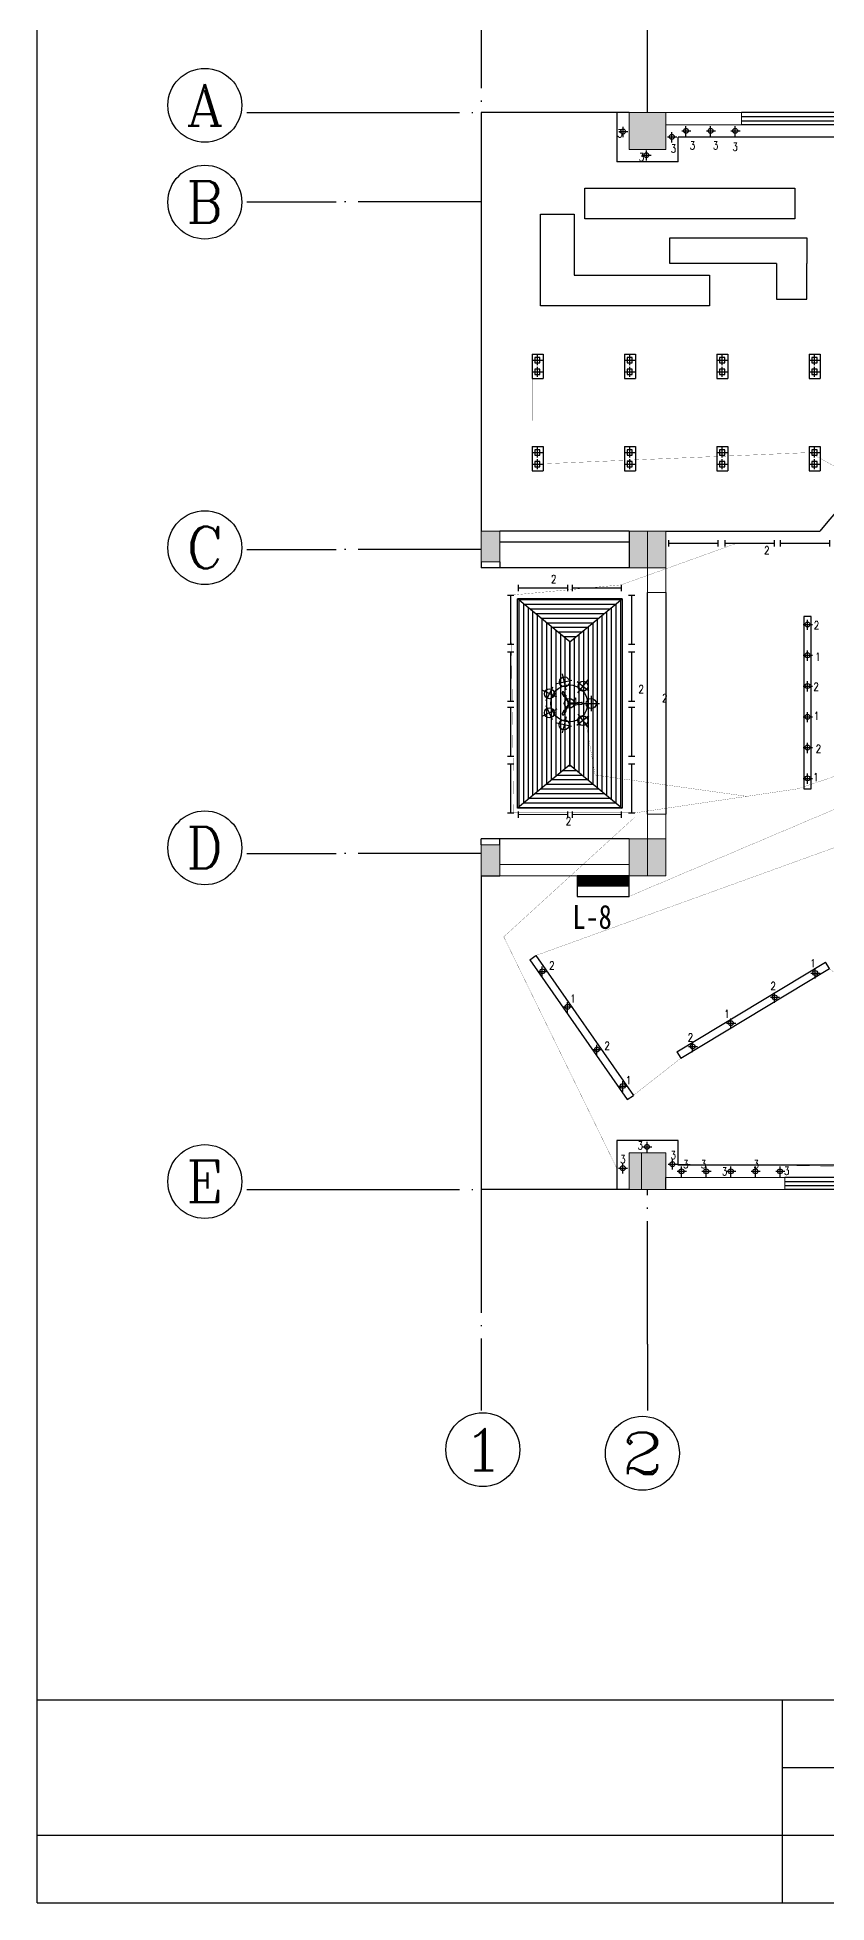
# Model space of a CAD drawing. Extents: x 1487452 to 1619693, y 165319 to 350168.
# Drawn here: x 1504252 to 1517069, y 228955 to 259260 of the extents above; entities that cross this region are included whole.
import ezdxf
from ezdxf.enums import TextEntityAlignment as Align
from ezdxf.lldxf.tags import DXFTag

# ---------------------------------------------------------------- set-up
doc = ezdxf.new("R2010")
doc.units = 0
doc.header["$LTSCALE"] = 1000
doc.header["$MEASUREMENT"] = 0
for name, pattern in [('DASH', [0.35, 0.25, -0.1]), ('DASHED2', [0.375, 0.25, -0.125]), ('DOTE', [2.42, 2, -0.2, 0.02, -0.2])]:
    doc.linetypes.add(name, pattern=pattern)
doc.layers.get('0').update_dxf_attribs({"linetype": 'CONTINUOUS'})
for name, color, linetype in [('2', 6, 'CONTINUOUS'), ('A', 6, 'CONTINUOUS'), ('AXIS', 3, 'CONTINUOUS'), ('AXIS_TEXT', 7, 'CONTINUOUS'), ('COLUMN', 9, 'CONTINUOUS'), ('DIME', 3, 'CONTINUOUS'), ('DOTE', 1, 'DOTE'), ('EQUIP', 3, 'CONTINUOUS'), ('FIN', 3, 'CONTINUOUS'), ('G', 4, 'CONTINUOUS'), ('WALL', 4, 'CONTINUOUS'), ('WINDOW', 2, 'CONTINUOUS'), ('经济技术指标', 7, 'CONTINUOUS')]:
    doc.layers.add(name, color=color, linetype=linetype)
doc.styles.add('_TCH_AXIS', font='COMPLEX', dxfattribs={"bigfont": 'GBCBIG'})
doc.styles.add('DIM_FONT', font='SIMPLEX.shx', dxfattribs={"width": 0.8})
doc.styles.get("Standard").update_dxf_attribs({"font": 'GBENOR', "bigfont": 'GBCBIG'})
tags = doc.linetypes.add('HIDDEN2', pattern=[0.1875, 0.125, -0.0625]).pattern_tags.tags
tags[6:7] = [DXFTag(74, 4), DXFTag(75, 0), DXFTag(340, '0'), DXFTag(46, 1.0), DXFTag(50, 0.0), DXFTag(44, 0.0), DXFTag(45, 0.0)]
tags[4:5] = [DXFTag(74, 4), DXFTag(75, 0), DXFTag(340, '0'), DXFTag(46, 1.0), DXFTag(50, 0.0), DXFTag(44, 0.0), DXFTag(45, 0.0)]

# ---------------------------------------------------------------- blocks, each defined once
blk = doc.blocks.new('$TCHSYS$WIN2D')
for p, q in [((-0.5, 0.5), (0.5, 0.5)), ((0.5, 0.167), (-0.5, 0.167)), ((0.5, -0.167), (-0.5, -0.167)), ((-0.5, -0.5), (0.5, -0.5))]:
    blk.add_line(p, q)
blk = doc.blocks.new('ghreageraf')
at = {"color": 250}
for p, q in [((1189308, 143070), (1189550, 143125)), ((1189459, 142967), (1189399, 143228)), ((1189634, 143104), (1189828, 142950)), ((1189648, 142922), (1189814, 143131)), ((1189306, 142848), (1189065, 142964)), ((1189132, 142794), (1189239, 143017)), ((1189731, 142746), (1189997, 142746)), ((1189864, 142870), (1189864, 142623)), ((1189304, 142653), (1189063, 142538)), ((1189237, 142484), (1189130, 142707)), ((1189455, 142531), (1189395, 142271)), ((1189824, 142545), (1189631, 142391)), ((1189645, 142572), (1189811, 142364)), ((1189546, 142373), (1189304, 142428))]:
    blk.add_line(p, q, dxfattribs=at)
at = {"color": 250, "linetype": 'DASHED2'}
for p, q in [((1189423, 142861), (1189395, 142914)), ((1189451, 142877), (1189419, 142928)), ((1189494, 142758), (1189439, 142854)), ((1189494, 142739), (1189439, 142643)), ((1189504, 142764), (1189449, 142860)), ((1189521, 142755), (1189632, 142755)), ((1189521, 142743), (1189632, 142743)), ((1189646, 142765), (1189706, 142763)), ((1189423, 142636), (1189395, 142583)), ((1189451, 142620), (1189419, 142569)), ((1189504, 142733), (1189449, 142637)), ((1189646, 142733), (1189706, 142735))]:
    blk.add_line(p, q, dxfattribs=at)
at = {"color": 250}
for centre in [(1189429, 143098), (1189731, 143027), (1189185, 142906), (1189864, 142746), (1189184, 142595), (1189425, 142401), (1189728, 142468)]:
    blk.add_circle(centre, 81.2, dxfattribs=at)
at = {"color": 251}
blk.add_ellipse((1189507, 142749), major_axis=(212, 212), ratio=1, start_param=5.497787, end_param=11.780972, dxfattribs=at)
at = {"color": 250, "linetype": 'DASHED2'}
for centre, major_axis, start_param, end_param in [((1189407, 142922), (-9.9, 9.9), 4.415582, 7.627189), ((1189433, 142876), (11.3, 11.3), 5.873678, 9.33034), ((1189437, 142870), (11.3, 11.3), 5.497787, 11.780972), ((1189507, 142749), (11.3, 11.3), 5.497787, 11.780972), ((1189647, 142749), (11.3, 11.3), 5.497787, 11.780972), ((1189653, 142749), (-11.3, 11.3), 2.208487, 5.665149), ((1189707, 142749), (-9.9, 9.9), 2.321187, 5.532794), ((1189407, 142575), (9.9, 9.9), 1.797589, 5.009196), ((1189433, 142621), (11.3, 11.3), 1.684888, 5.14155), ((1189437, 142627), (11.3, 11.3), 5.497787, 11.780972)]:
    blk.add_ellipse(centre, major_axis=major_axis, ratio=1, start_param=start_param, end_param=end_param, dxfattribs=at)
at = {"color": 250}
blk.add_ellipse((1189507, 142749), major_axis=(-56.6, 56.6), ratio=1, start_param=3.926991, end_param=10.210176, dxfattribs=at)
blk = doc.blocks.new('A$C2F2E0F0E')
at = {"layer": 'A'}
for p, q in [((0, 154), (0, 0)), ((1200, 154), (1200, 0))]:
    blk.add_line(p, q, dxfattribs=at)
at = {"layer": 'FIN', "linetype": 'DASH', "ltscale": 0.4, "const_width": 30}
blk.add_lwpolyline([(0, 77), (1200, 77)], dxfattribs=at)
blk = doc.blocks.new('*X24')
at = {"color": 0}
for p, q in [((-250, 33), (-183, 100)), ((-250, 68), (-218, 100)), ((-247, 0), (-147, 100)), ((-212, 0), (-112, 100)), ((-177, 0), (-77, 100)), ((-141, 0), (-41, 100)), ((-106, 0), (-6, 100)), ((-71, 0), (29, 100)), ((-35, 0), (65, 100)), ((0, 0), (100, 100)), ((35, 0), (135, 100)), ((71, 0), (171, 100)), ((106, 0), (206, 100)), ((141, 0), (241, 100)), ((177, 0), (250, 73)), ((212, 0), (250, 38)), ((247, 0), (250, 3))]:
    blk.add_line(p, q, dxfattribs=at)
blk = doc.blocks.new('_LINKPT1')
blk.add_line((0, 0), (0, 0))
blk = doc.blocks.new('M_Z1')
for p, q in [((-0.75, 0.6), (-0.75, 0)), ((0.75, 0.6), (-0.75, 0.6)), ((0.75, 0), (0.75, 0.6)), ((-0.75, 0.3), (0.75, 0.3)), ((-0.75, 0), (0.75, 0))]:
    blk.add_line(p, q)
at = {"const_width": 0.3}
blk.add_lwpolyline([(-0.75, 0.15), (0.75, 0.15)], dxfattribs=at)
for p in [(0, 0.6), (-0.75, 0.3), (0, 0), (0.75, 0.3)]:
    blk.add_blockref('_LINKPT1', p)
at = {"xscale": 0.003, "yscale": 0.003, "zscale": 0.003}
blk.add_blockref('*X24', (0, 0), dxfattribs=at)
at = {"width": 0.8, "flags": 9}
blk.add_attdef('A', (0, 0), '', height=0.00003, dxfattribs=at)
blk.add_attdef('A', (0, 0), '', height=0.00003, dxfattribs=at)

msp = doc.modelspace()

# ---------------------------------------------------------------- hatches: boundary and pattern name
at = {"lineweight": 13}
for points in [[(1513859.6, 257439.1), (1514459.6, 257439.1), (1514459.6, 258039.1), (1513859.6, 258039.1)], [(1511459.6, 250739.1), (1511759.6, 250739.1), (1511759.6, 251239.1), (1511459.6, 251239.1)], [(1513859.6, 250639.1), (1514459.6, 250639.1), (1514459.6, 251239.1), (1513859.6, 251239.1)], [(1511459.6, 245639.1), (1511759.6, 245639.1), (1511759.6, 246139.1), (1511459.6, 246139.1)], [(1513859.6, 245639.1), (1514459.6, 245639.1), (1514459.6, 246239.1), (1513859.6, 246239.1)], [(1513859.6, 240539.1), (1514459.6, 240539.1), (1514459.6, 241139.1), (1513859.6, 241139.1)]]:
    msp.add_hatch(color=256, dxfattribs=at).paths.add_polyline_path(points)
at = {"layer": 'G', "ltscale": 0.4}
h = msp.add_hatch(dxfattribs=at)
h.set_pattern_fill('ANSI31', color=250, scale=600, angle=315, style=0)
h.paths.add_polyline_path([(1513749.1, 250139.1), (1512049.1, 250139.1), (1512899.1, 249439.1)])
h.paths.add_polyline_path([(1512899.1, 247439.1), (1512049.1, 246739.1), (1513749.1, 246739.1)])
h = msp.add_hatch(dxfattribs=at)
h.set_pattern_fill('ANSI31', color=250, scale=600, angle=45, style=0)
h.paths.add_polyline_path([(1513749.1, 250139.1), (1512899.1, 249439.1), (1512899.1, 247439.1), (1513749.1, 246739.1)])
h.paths.add_polyline_path([(1512899.1, 249439.1), (1512049.1, 250139.1), (1512049.1, 246739.1), (1512899.1, 247439.1)])
h.paths.add_polyline_path([(1512913.5, 248561), (1513003.3, 248561), (1513003.3, 248366), (1512913.5, 248366)], flags=24)

# ---------------------------------------------------------------- linework, layer by layer
at = {"lineweight": 13}
for p, q in [((1514459.6, 258039.1), (1513859.6, 258039.1)), ((1513859.6, 258039.1), (1513859.6, 257439.1)), ((1514459.6, 257439.1), (1514459.6, 258039.1)), ((1514459.6, 258039.1), (1514459.6, 257839.1)), ((1515684.6, 258039.1), (1514459.6, 258039.1)), ((1515684.6, 257839.1), (1515684.6, 258039.1)), ((1515684.6, 257839.1), (1514459.6, 257839.1)), ((1514459.6, 257439.1), (1513859.6, 257439.1)), ((1511759.6, 251239.1), (1511459.6, 251239.1)), ((1511459.6, 251239.1), (1511459.6, 250739.1)), ((1511759.6, 250739.1), (1511759.6, 251239.1)), ((1514459.6, 251239.1), (1513859.6, 251239.1)), ((1514159.6, 251239.1), (1514159.6, 250239.3)), ((1514459.6, 250639.1), (1514459.6, 251239.1)), ((1511459.6, 250739.1), (1511759.6, 250739.1)), ((1513859.6, 250639.1), (1514459.6, 250639.1)), ((1514459.6, 250239.3), (1514459.6, 250739.1)), ((1514159.6, 250239.3), (1514459.6, 250239.3)), ((1514459.6, 246639.3), (1514159.6, 246639.3)), ((1514159.6, 246639.3), (1514159.6, 245639.1)), ((1514459.6, 246139.1), (1514459.6, 246639.3)), ((1511759.6, 246139.1), (1511459.6, 246139.1)), ((1511459.6, 246139.1), (1511459.6, 245639.1)), ((1511759.6, 245639.1), (1511759.6, 246139.1)), ((1514459.6, 246239.1), (1513859.6, 246239.1)), ((1513859.6, 246239.1), (1513859.6, 245639.1)), ((1514459.6, 245639.1), (1514459.6, 246239.1)), ((1511759.6, 245819.1), (1513859.6, 245819.1)), ((1512209.6, 245639.1), (1511459.6, 245639.1)), ((1513859.6, 245639.1), (1512209.6, 245639.1)), ((1513859.6, 245639.1), (1514459.6, 245639.1)), ((1513859.6, 241139.1), (1513859.6, 240539.1)), ((1514459.6, 241139.1), (1513859.6, 241139.1)), ((1514059.6, 241139.1), (1514059.6, 240539.1)), ((1514459.6, 240539.1), (1514459.6, 241139.1)), ((1516389.6, 240739.1), (1514459.6, 240739.1)), ((1516389.6, 240539.1), (1516389.6, 240739.1)), ((1513859.6, 240539.1), (1514459.6, 240539.1)), ((1514459.6, 240539.1), (1516389.6, 240539.1))]:
    msp.add_line(p, q, dxfattribs=at)
at = {"color": 4}
for p, q in [((1504252.2, 232253.5), (1561972.5, 232253.5)), ((1516347.5, 232253.5), (1516347.5, 228955.2)), ((1516347.5, 231154.1), (1529556.8, 231154.1)), ((1504252.2, 230054.6), (1529556.8, 230054.6))]:
    msp.add_line(p, q, dxfattribs=at)
at = {"color": 7}
msp.add_line((1504252.2, 228955.2), (1561972.5, 228955.2), dxfattribs=at)
msp.add_lwpolyline([(1504252.2, 228955.2), (1504252.2, 269359.3), (1561972.5, 269359.3)], dxfattribs=at)
at = {"layer": '2', "color": 251, "ltscale": 600}
msp.add_line((1513859.6, 251239.1), (1513859.6, 250639.1), dxfattribs=at)
at = {"layer": 'AXIS', "linetype": 'Continuous'}
for p, q in [((1507653.2, 258039.1), (1509105.7, 258039.1)), ((1507653.2, 256589.1), (1509105.7, 256589.1)), ((1507653.2, 250939.1), (1509105.7, 250939.1)), ((1507653.2, 245999.1), (1509105.7, 245999.1)), ((1507653.2, 240539.1), (1509105.7, 240539.1))]:
    msp.add_line(p, q, dxfattribs=at)
for centre in [(1506971.9, 258155.8), (1506971.9, 256582.3), (1506971.9, 250968.8), (1506971.9, 246092.6), (1506971.9, 240670.3), (1511485.6, 236314.8), (1514077.3, 236256.6)]:
    msp.add_circle(centre, 600, dxfattribs=at)
at = {"layer": 'COLUMN', "linetype": 'Continuous'}
msp.add_line((1511459.6, 245639.1), (1511759.6, 245639.1), dxfattribs=at)
at = {"layer": 'DIME', "color": 0, "ltscale": 0.4}
for p, q in [((1513859.6, 258039.1), (1511459.6, 258039.1)), ((1511459.6, 258039.1), (1511459.6, 251239.1)), ((1513859.6, 251239.1), (1511759.6, 251239.1)), ((1513859.6, 251059.1), (1511759.6, 251059.1)), ((1511459.6, 250739.1), (1511459.6, 250639.1)), ((1513859.6, 250639.1), (1511459.6, 250639.1)), ((1511759.6, 250739.1), (1511759.6, 250639.1)), ((1513859.6, 246239.1), (1511459.6, 246239.1)), ((1511459.6, 246139.1), (1511459.6, 246239.1)), ((1511759.6, 246139.1), (1511759.6, 246239.1)), ((1511459.6, 245639.1), (1511459.6, 240539.1)), ((1513859.6, 240539.1), (1511459.6, 240539.1))]:
    msp.add_line(p, q, dxfattribs=at)
at = {"layer": 'DIME', "color": 251, "ltscale": 0.4}
for p, q in [((1513659.6, 258039.1), (1513659.6, 257239.1)), ((1522609.6, 257639.1), (1514659.6, 257639.1)), ((1514659.6, 257239.1), (1514659.6, 257639.1)), ((1514659.6, 257239.1), (1513659.6, 257239.1)), ((1512423.1, 256389.1), (1512969.3, 256389.1)), ((1512423.1, 254895.1), (1512423.1, 256389.1)), ((1512969.3, 256389.1), (1512969.3, 255395.3)), ((1514522.8, 256002.7), (1516745.2, 256002.7)), ((1514522.8, 255586.3), (1514522.8, 256002.7)), ((1516745.2, 256002.7), (1516745.2, 255586.3)), ((1516252.7, 255586.3), (1514522.8, 255586.3)), ((1516252.7, 255586.3), (1516252.7, 255005.9)), ((1516745.2, 255005.9), (1516745.2, 255586.3)), ((1512969.3, 255395.3), (1515167.6, 255395.3)), ((1515167.6, 255395.3), (1515167.6, 254895.1)), ((1515167.6, 254895.1), (1512423.1, 254895.1)), ((1516252.7, 255005.9), (1516745.2, 255005.9)), ((1514459.6, 251239.1), (1516959.6, 251239.1)), ((1513749.1, 250139.1), (1512049.1, 250139.1)), ((1512049.1, 246739.1), (1512049.1, 250139.1)), ((1513749.1, 250139.1), (1513749.1, 246739.1)), ((1514159.6, 246639.3), (1514159.6, 250239.3)), ((1514459.6, 250239.3), (1514459.6, 246639.3)), ((1513749.1, 246739.1), (1512049.1, 246739.1)), ((1512249.7, 244275.3), (1512348.1, 244343.9)), ((1512249.7, 244275.3), (1513832.2, 242002.1)), ((1512348.1, 244343.9), (1513930.7, 242070.7)), ((1514638.6, 242777.1), (1517050.8, 244235)), ((1514700.7, 242674.4), (1517112.9, 244132.3)), ((1517112.9, 244132.3), (1517050.8, 244235)), ((1514638.6, 242777.1), (1514700.7, 242674.4)), ((1513832.2, 242002.1), (1513930.7, 242070.7)), ((1514659.6, 241339.1), (1513659.6, 241339.1)), ((1513659.6, 241339.1), (1513659.6, 240539.1)), ((1514659.6, 240939.1), (1514659.6, 241339.1)), ((1522409.6, 240939.1), (1514659.6, 240939.1))]:
    msp.add_line(p, q, dxfattribs=at)
at = {"layer": 'DIME', "color": 250, "ltscale": 0.4}
for p, q in [((1513693.4, 257728.6), (1513842.5, 257728.6)), ((1513762.7, 257639.3), (1513762.7, 257806)), ((1514485.5, 257642), (1514634.6, 257642)), ((1514554.9, 257552.6), (1514554.9, 257719.4)), ((1514715.1, 257740.4), (1514864.1, 257740.4)), ((1514784.4, 257651.1), (1514784.4, 257817.8)), ((1515115.1, 257740.4), (1515264.1, 257740.4)), ((1515184.4, 257651.1), (1515184.4, 257817.8)), ((1515515.1, 257740.4), (1515664.1, 257740.4)), ((1515584.4, 257651.1), (1515584.4, 257817.8)), ((1514071.7, 257346.6), (1514220.8, 257346.6)), ((1514141.1, 257257.3), (1514141.1, 257424)), ((1516689.3, 249721), (1516838.4, 249721)), ((1516758.6, 249631.6), (1516758.6, 249798.4)), ((1516689.3, 249221), (1516838.4, 249221)), ((1516758.6, 249131.6), (1516758.6, 249298.4)), ((1516689.3, 248721), (1516838.4, 248721)), ((1516758.6, 248631.6), (1516758.6, 248798.4)), ((1516689.3, 248221), (1516838.4, 248221)), ((1516758.6, 248131.6), (1516758.6, 248298.4)), ((1516689.3, 247721), (1516838.4, 247721)), ((1516758.6, 247631.6), (1516758.6, 247798.4)), ((1516758.6, 247131.6), (1516758.6, 247298.4)), ((1516689.3, 247221), (1516838.4, 247221)), ((1512382.2, 244085.3), (1512531.3, 244085.3)), ((1512451.5, 243995.9), (1512451.5, 244162.7)), ((1516812, 244058.9), (1516961.1, 244058.9)), ((1516881.3, 243969.5), (1516881.3, 244136.3)), ((1516154.6, 243664.4), (1516303.7, 243664.4)), ((1516223.9, 243575), (1516223.9, 243741.8)), ((1512792.2, 243508.6), (1512941.3, 243508.6)), ((1512861.5, 243419.3), (1512861.5, 243586)), ((1515442.3, 243244), (1515591.4, 243244)), ((1515511.7, 243154.7), (1515511.7, 243321.4)), ((1513270.4, 242816), (1513419.5, 242816)), ((1513339.7, 242726.6), (1513339.7, 242893.4)), ((1514823.1, 242864.7), (1514972.2, 242864.7)), ((1514892.5, 242775.3), (1514892.5, 242942.1)), ((1513688.5, 242223), (1513837.6, 242223)), ((1513757.8, 242133.6), (1513757.8, 242300.4)), ((1514082.7, 241236.2), (1514231.7, 241236.2)), ((1514152, 241146.9), (1514152, 241313.6)), ((1513757.6, 240800.4), (1513757.6, 240967.2)), ((1514494.4, 240954.7), (1514643.5, 240954.7)), ((1514563.7, 240865.4), (1514563.7, 241032.1)), ((1513688.3, 240889.7), (1513837.3, 240889.7)), ((1514642.2, 240837.7), (1514791.3, 240837.7)), ((1514711.6, 240748.4), (1514711.6, 240915.2)), ((1515042.2, 240837.7), (1515191.3, 240837.7)), ((1515111.6, 240748.4), (1515111.6, 240915.2)), ((1515442.2, 240837.7), (1515591.3, 240837.7)), ((1515511.6, 240748.4), (1515511.6, 240915.2)), ((1515842.2, 240837.7), (1515991.3, 240837.7)), ((1515911.6, 240748.4), (1515911.6, 240915.2)), ((1516242.2, 240837.7), (1516391.3, 240837.7)), ((1516311.6, 240748.4), (1516311.6, 240915.2))]:
    msp.add_line(p, q, dxfattribs=at)
at = {"layer": 'DIME', "color": 251, "ltscale": 0.4}
for points in [[(1513143.5, 256809.6), (1516553, 256809.6), (1516553, 256309.5), (1513143.5, 256309.5)], [(1516696.9, 249852.4), (1516696.9, 247052.4), (1516816.9, 247052.4), (1516816.9, 249852.4)]]:
    msp.add_lwpolyline(points, close=True, dxfattribs=at)
at = {"layer": 'DIME', "color": 4, "ltscale": 0.4, "const_width": 3}
for points in [[(1521371.1, 253866.6), (1512284.9, 253866.6), (1512291.6, 252324.6), (1516791.6, 252514.2), (1520961.9, 250216.2), (1520368.1, 248656.8), (1520744.4, 246987.4), (1522135.9, 246489.1), (1522144.5, 247751.2), (1522459.8, 249470.1)], [(1519375.7, 252507.7), (1520230.1, 251403.7), (1517408.2, 250908.6), (1518889, 249925.8), (1518871.7, 247098.3), (1517283.4, 246127.8), (1512348.1, 244343.9), (1513930.7, 242070.7), (1514700.7, 242674.4), (1517112.9, 244132.3), (1517557.5, 243748.9), (1519217.5, 241881.7), (1520354.7, 241296.8), (1521649.9, 243494.9), (1522978.7, 244597.2), (1524539.4, 245609.4), (1525550.3, 246042.5), (1525415.3, 245659.3), (1524903.4, 245341.6), (1524473.6, 244925.4), (1524079.2, 244421.8)], [(1515610, 251040.3), (1513733.6, 250365.2), (1511938.8, 250196.9), (1511989.9, 246659.9), (1513952.9, 246659.9), (1516606.4, 247052.4), (1522279.5, 248989.3)], [(1513155.7, 248142.6), (1513155.7, 248142.6), (1513309.6, 247275.5), (1515774.4, 246929.3)], [(1520165.8, 240877.7), (1514643.5, 240954.7), (1514659.6, 241339.1), (1513659.6, 241339.1), (1513659.6, 240889.7), (1511825.9, 244646.4), (1513944.1, 246582)]]:
    msp.add_lwpolyline(points, dxfattribs=at)
at = {"layer": 'DIME', "color": 250, "ltscale": 0.4}
for centre in [(1513762.7, 257728.6), (1514554.9, 257642), (1514784.4, 257740.4), (1515184.4, 257740.4), (1515584.4, 257740.4), (1514141.1, 257346.6), (1516758.6, 249721), (1516758.6, 249221), (1516758.6, 248721), (1516758.6, 248221), (1516758.6, 247721), (1516758.6, 247221), (1512451.5, 244085.3), (1516881.3, 244058.9), (1516223.9, 243664.4), (1512861.5, 243508.6), (1515511.7, 243244), (1513339.7, 242816), (1514892.5, 242864.7), (1513757.8, 242223), (1514152, 241236.2), (1513757.6, 240889.7), (1514563.7, 240954.7), (1514711.6, 240837.7), (1515111.6, 240837.7), (1515511.6, 240837.7), (1515911.6, 240837.7), (1516311.6, 240837.7)]:
    msp.add_circle(centre, 40, dxfattribs=at)
at = {"layer": 'DIME', "color": 251, "ltscale": 0.4}
msp.add_arc((1521346.4, 247797.9), 5575.4, 76.90467, 141.88764, dxfattribs=at)
at = {"layer": 'DOTE', "linetype": 'DOTE'}
for p, q in [((1511459.6, 262852.6), (1511459.6, 258039.1)), ((1514159.6, 258039.1), (1514159.6, 262852.6)), ((1509105.7, 258039.1), (1511459.6, 258039.1)), ((1511459.6, 256589.1), (1509105.7, 256589.1)), ((1511459.6, 250939.1), (1509105.7, 250939.1)), ((1511459.6, 245999.1), (1509105.7, 245999.1)), ((1509105.7, 240539.1), (1511459.6, 240539.1)), ((1511459.6, 240539.1), (1511459.6, 238028.1)), ((1514159.6, 238028.1), (1514159.6, 240539.1))]:
    msp.add_line(p, q, dxfattribs=at)
at = {"layer": 'DOTE', "color": 3, "linetype": 'DOTE'}
for p, q in [((1511459.6, 238028.1), (1511459.6, 236951.4)), ((1514159.6, 238028.1), (1514159.6, 236951.4))]:
    msp.add_line(p, q, dxfattribs=at)
at = {"layer": 'G', "color": 251, "ltscale": 0.4}
for p, q in [((1512899.1, 249439.1), (1512049.1, 250139.1)), ((1512899.1, 249439.1), (1513749.1, 250139.1)), ((1512899.1, 249439.1), (1512899.1, 247439.1)), ((1512899.1, 247439.1), (1512049.1, 246739.1)), ((1512899.1, 247439.1), (1513749.1, 246739.1))]:
    msp.add_line(p, q, dxfattribs=at)
at = {"layer": 'G', "color": 4, "ltscale": 0.4, "const_width": 3}
msp.add_lwpolyline([(1518789.5, 247394.4), (1513859.6, 245303)], dxfattribs=at)
at = {"layer": 'WALL', "color": 7, "linetype": 'Continuous'}
for p, q in [((1514459.6, 240539.1), (1514459.6, 240739.1)), ((1514459.6, 240739.1), (1514459.6, 240739.1)), ((1514459.6, 240539.1), (1514459.6, 240539.1))]:
    msp.add_line(p, q, dxfattribs=at)
at = {"layer": '经济技术指标', "color": 251}
for p, q in [((1512284.9, 254115.1), (1512464.9, 254115.1)), ((1512284.9, 254115.1), (1512284.9, 253715.1)), ((1512464.9, 254115.1), (1512464.9, 253715.1)), ((1513784.9, 254115.1), (1513964.9, 254115.1)), ((1513784.9, 254115.1), (1513784.9, 253715.1)), ((1513964.9, 254115.1), (1513964.9, 253715.1)), ((1515284.9, 254115.1), (1515464.9, 254115.1)), ((1515284.9, 254115.1), (1515284.9, 253715.1)), ((1515464.9, 254115.1), (1515464.9, 253715.1)), ((1516784.9, 254115.1), (1516964.9, 254115.1)), ((1516784.9, 254115.1), (1516784.9, 253715.1)), ((1516964.9, 254115.1), (1516964.9, 253715.1)), ((1512284.9, 253715.1), (1512464.9, 253715.1)), ((1513784.9, 253715.1), (1513964.9, 253715.1)), ((1515284.9, 253715.1), (1515464.9, 253715.1)), ((1516784.9, 253715.1), (1516964.9, 253715.1)), ((1512284.9, 252615.1), (1512464.9, 252615.1)), ((1512284.9, 252615.1), (1512284.9, 252215.1)), ((1512464.9, 252615.1), (1512464.9, 252215.1)), ((1513784.9, 252615.1), (1513964.9, 252615.1)), ((1513784.9, 252615.1), (1513784.9, 252215.1)), ((1513964.9, 252615.1), (1513964.9, 252215.1)), ((1515284.9, 252615.1), (1515464.9, 252615.1)), ((1515284.9, 252615.1), (1515284.9, 252215.1)), ((1515464.9, 252615.1), (1515464.9, 252215.1)), ((1516784.9, 252615.1), (1516964.9, 252615.1)), ((1516784.9, 252615.1), (1516784.9, 252215.1)), ((1516964.9, 252615.1), (1516964.9, 252215.1)), ((1512284.9, 252215.1), (1512464.9, 252215.1)), ((1513784.9, 252215.1), (1513964.9, 252215.1)), ((1515284.9, 252215.1), (1515464.9, 252215.1)), ((1516784.9, 252215.1), (1516964.9, 252215.1))]:
    msp.add_line(p, q, dxfattribs=at)
at = {"layer": '经济技术指标', "color": 250}
for p, q in [((1512291.6, 254014.2), (1512456.3, 254014.2)), ((1512371.1, 253932.2), (1512371.1, 254097)), ((1513791.6, 254014.2), (1513956.3, 254014.2)), ((1513871.1, 253932.2), (1513871.1, 254097)), ((1515291.6, 254014.2), (1515456.3, 254014.2)), ((1515371.1, 253932.2), (1515371.1, 254097)), ((1516791.6, 254014.2), (1516956.3, 254014.2)), ((1516871.1, 253932.2), (1516871.1, 254097)), ((1512291.6, 253824.6), (1512456.3, 253824.6)), ((1512371.1, 253742.6), (1512371.1, 253907.4)), ((1513791.6, 253824.6), (1513956.3, 253824.6)), ((1513871.1, 253742.6), (1513871.1, 253907.4)), ((1515291.6, 253824.6), (1515456.3, 253824.6)), ((1515371.1, 253742.6), (1515371.1, 253907.4)), ((1516791.6, 253824.6), (1516956.3, 253824.6)), ((1516871.1, 253742.6), (1516871.1, 253907.4)), ((1512291.6, 252514.2), (1512456.3, 252514.2)), ((1512371.1, 252432.2), (1512371.1, 252597)), ((1513791.6, 252514.2), (1513956.3, 252514.2)), ((1513871.1, 252432.2), (1513871.1, 252597)), ((1515291.6, 252514.2), (1515456.3, 252514.2)), ((1515371.1, 252432.2), (1515371.1, 252597)), ((1516791.6, 252514.2), (1516956.3, 252514.2)), ((1516871.1, 252432.2), (1516871.1, 252597)), ((1512291.6, 252324.6), (1512456.3, 252324.6)), ((1512371.1, 252242.6), (1512371.1, 252407.4)), ((1513791.6, 252324.6), (1513956.3, 252324.6)), ((1513871.1, 252242.6), (1513871.1, 252407.4)), ((1515291.6, 252324.6), (1515456.3, 252324.6)), ((1515371.1, 252242.6), (1515371.1, 252407.4)), ((1516791.6, 252324.6), (1516956.3, 252324.6)), ((1516871.1, 252242.6), (1516871.1, 252407.4))]:
    msp.add_line(p, q, dxfattribs=at)
for points in [[(1512329.1, 254056.2), (1512329.1, 253972.2), (1512413.1, 253972.2), (1512413.1, 254056.2)], [(1513829.1, 254056.2), (1513829.1, 253972.2), (1513913.1, 253972.2), (1513913.1, 254056.2)], [(1515329.1, 254056.2), (1515329.1, 253972.2), (1515413.1, 253972.2), (1515413.1, 254056.2)], [(1516829.1, 254056.2), (1516829.1, 253972.2), (1516913.1, 253972.2), (1516913.1, 254056.2)], [(1512329.1, 253866.6), (1512329.1, 253782.6), (1512413.1, 253782.6), (1512413.1, 253866.6)], [(1513829.1, 253866.6), (1513829.1, 253782.6), (1513913.1, 253782.6), (1513913.1, 253866.6)], [(1515329.1, 253866.6), (1515329.1, 253782.6), (1515413.1, 253782.6), (1515413.1, 253866.6)], [(1516829.1, 253866.6), (1516829.1, 253782.6), (1516913.1, 253782.6), (1516913.1, 253866.6)], [(1512329.1, 252556.2), (1512329.1, 252472.2), (1512413.1, 252472.2), (1512413.1, 252556.2)], [(1513829.1, 252556.2), (1513829.1, 252472.2), (1513913.1, 252472.2), (1513913.1, 252556.2)], [(1515329.1, 252556.2), (1515329.1, 252472.2), (1515413.1, 252472.2), (1515413.1, 252556.2)], [(1516829.1, 252556.2), (1516829.1, 252472.2), (1516913.1, 252472.2), (1516913.1, 252556.2)], [(1512329.1, 252366.6), (1512329.1, 252282.6), (1512413.1, 252282.6), (1512413.1, 252366.6)], [(1513829.1, 252366.6), (1513829.1, 252282.6), (1513913.1, 252282.6), (1513913.1, 252366.6)], [(1515329.1, 252366.6), (1515329.1, 252282.6), (1515413.1, 252282.6), (1515413.1, 252366.6)], [(1516829.1, 252366.6), (1516829.1, 252282.6), (1516913.1, 252282.6), (1516913.1, 252366.6)]]:
    msp.add_lwpolyline(points, close=True, dxfattribs=at)

# ---------------------------------------------------------------- block references
at = {"layer": 'DIME', "color": 251}
msp.add_blockref('ghreageraf', (323381.8, 105690.5), dxfattribs=at)
at = {"layer": 'EQUIP', "xscale": 560.0423642084933, "yscale": 560.0423642119858, "zscale": 560.0423642102973, "rotation": 180}
msp.add_blockref('M_Z1', (1513439.6, 245639.1), dxfattribs=at)
at = {"layer": 'FIN', "linetype": 'HIDDEN2', "xscale": 0.6652799993753434, "yscale": 0.6652799993753434, "zscale": 0.6652800000000001}
for p, rotation in [((1515306.9, 251091.4), 180), ((1516219.7, 251091.4), 180), ((1517118.2, 251091.4), 180), ((1511989.9, 249398.6), 90), ((1513952.9, 249398.6), 90), ((1511989.9, 248477.5), 90), ((1513952.9, 248477.5), 90), ((1511989.9, 247581), 90), ((1513952.9, 247581), 90), ((1511989.9, 246659.9), 90), ((1513952.9, 246659.9), 90)]:
    msp.add_blockref('A$C2F2E0F0E', p, dxfattribs=dict(at, rotation=rotation))
for p in [(1512061.7, 250262.9), (1512935.2, 250262.9), (1512061.7, 246582), (1512935.2, 246582)]:
    msp.add_blockref('A$C2F2E0F0E', p, dxfattribs=at)
at = {"layer": 'WINDOW', "linetype": 'Continuous', "xscale": 2100, "yscale": 200, "zscale": 2100, "rotation": 180}
for p in [(1516734.6, 257939.1), (1517439.6, 240639.1)]:
    msp.add_blockref('$TCHSYS$WIN2D', p, dxfattribs=at)

# ---------------------------------------------------------------- texts
at = {"layer": 'AXIS_TEXT', "color": 2, "linetype": 'Continuous', "style": '_TCH_AXIS'}
for s, width, p, p2 in [('1', 2.333333, (1511146.2, 235975.4), (1511825, 235975.4)), ('2', 1.5, (1513737.9, 235917.2), (1514416.7, 235917.2))]:
    msp.add_text(s, height=678.8, dxfattribs=dict(at, width=width)).set_placement(p, p2, align=Align.FIT)
for tag, width, p, p2 in [('A', 1.031197, (1506671.9, 257819.8), (1507271.9, 257819.8)), ('B', 1.091856, (1506671.9, 256246.3), (1507271.9, 256246.3)), ('C', 1.237437, (1506671.9, 250632.8), (1507271.9, 250632.8)), ('D', 1.091856, (1506671.9, 245756.6), (1507271.9, 245756.6)), ('E', 1.160097, (1506671.9, 240334.3), (1507271.9, 240334.3))]:
    msp.add_attdef(tag, text='', height=678.8, dxfattribs=dict(at, width=width)).set_placement(p, p2, align=Align.FIT)
at = {"layer": 'EQUIP', "char_height": 130, "width": 204.162, "attachment_point": 1, "style": 'DIM_FONT'}
for s, insert in [('3', (1513667.1, 257764.7)), ('3', (1514017.2, 257379.8)), ('3', (1514535.5, 257517.4)), ('3', (1514846.6, 257568.1)), ('3', (1515221.8, 257568.7)), ('3', (1515536.9, 257547.8)), ('2', (1516052.8, 250991)), ('2', (1512591.4, 250522.6)), ('2', (1516859.6, 249773)), ('1', (1516883, 249261.1)), ('1', (1512946, 248528.5)), ('2', (1514012.2, 248734.7)), ('2', (1514395.1, 248590.4)), ('2', (1516853.4, 248775.7)), ('1', (1516859.4, 248300.3)), ('2', (1516890.7, 247766.8)), ('1', (1516847.4, 247307.3)), ('2', (1512833.7, 246591.6)), ('1', (1516801.8, 244283.1)), ('2', (1512562.8, 244247.5)), ('1', (1512904.3, 243708)), ('2', (1516156.5, 243912.9)), ('1', (1515402.9, 243460.1)), ('2', (1514813.2, 243077.2)), ('2', (1513460, 242942.5)), ('1', (1513807, 242380.9)), ('3', (1513998.9, 241322.6)), ('3', (1513713.7, 241099)), ('3', (1514534.3, 241164.8)), ('3', (1514736.2, 241017.4)), ('3', (1515025.8, 241017.4)), ('3', (1515881.6, 241017.4)), ('3', (1515368.1, 240901.7)), ('3', (1516375.2, 240910.7))]:
    msp.add_mtext(s, dxfattribs=dict(at, insert=insert))
at = {"layer": 'EQUIP', "color": 1, "insert": (1512942.1, 245166.2), "char_height": 390, "width": 3398.72, "attachment_point": 1, "style": 'DIM_FONT'}
msp.add_mtext('{\\fNSimSun|b0|i0|c134|p49;L-8}', dxfattribs=at)

doc.saveas('drawing.dxf')
